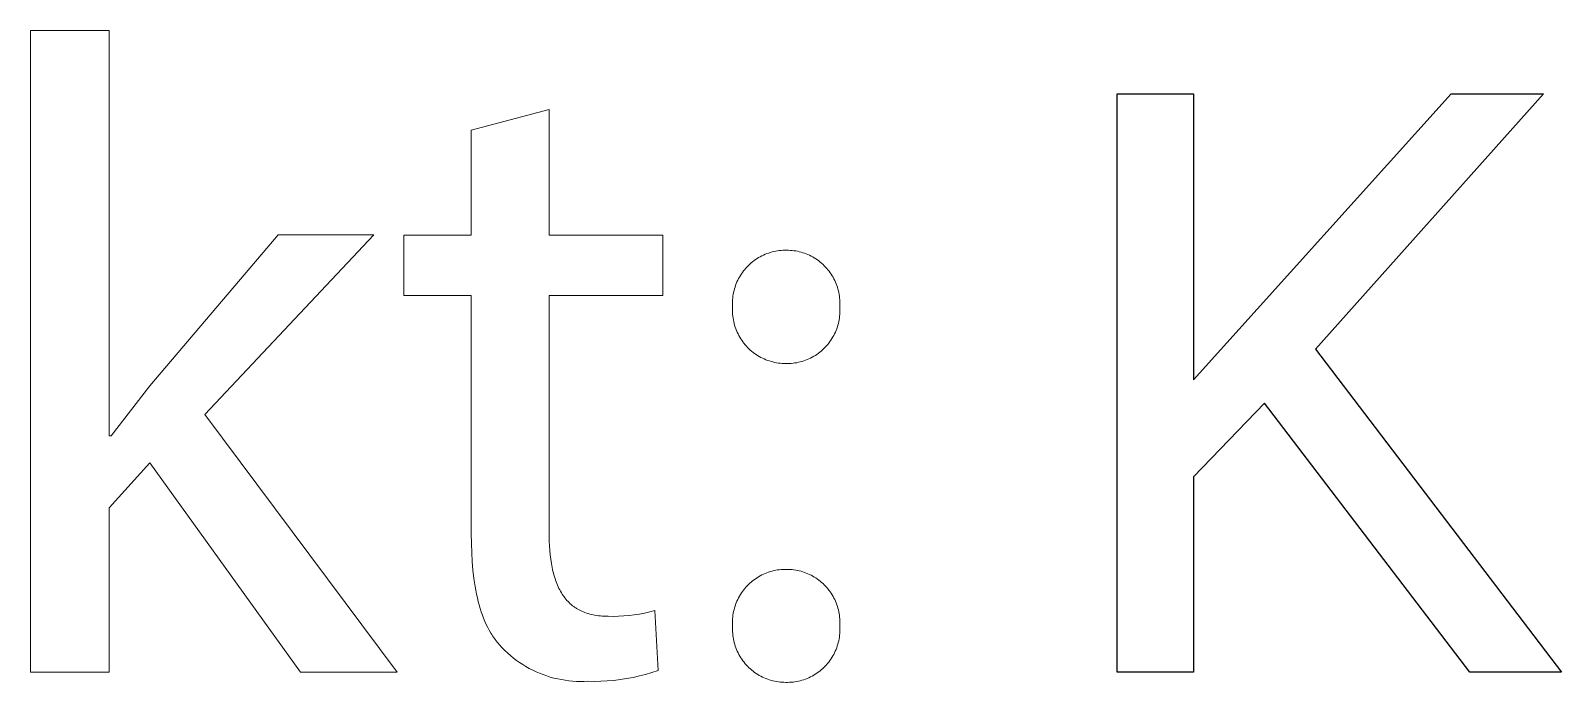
# Model space of a CAD drawing. Header units: millimetres. Extents: x -1283 to 2747, y -259 to 2557.
# Drawn here: x 1363.5 to 1431.9, y -81.8 to -52.7 of the extents above; entities that cross this region are included whole.
import ezdxf

# ---------------------------------------------------------------- set-up
doc = ezdxf.new("R2010")
doc.units = ezdxf.units.MM
doc.header["$MEASUREMENT"] = 0
doc.layers.add('Domyślny', color=7, linetype='Continuous', true_color=0x000000)

msp = doc.modelspace()

# ---------------------------------------------------------------- linework, layer by layer
at = {"layer": 'Domyślny', "color": 18, "lineweight": 15, "true_color": 0x000000}
for p, q in [((1363.51, -81.318), (1363.51, -52.665)), ((1363.51, -52.665), (1367.026, -52.665)), ((1367.026, -52.665), (1367.026, -70.756)), ((1383.208, -57.108), (1386.684, -56.182)), ((1386.684, -56.182), (1386.684, -61.792)), ((1383.208, -61.792), (1383.208, -57.108)), ((1368.838, -68.528), (1374.568, -61.791)), ((1378.849, -61.791), (1371.294, -69.816)), ((1374.568, -61.791), (1378.849, -61.791)), ((1380.189, -64.49), (1380.189, -61.792)), ((1380.189, -61.792), (1383.208, -61.792)), ((1386.684, -61.792), (1391.771, -61.792)), ((1391.771, -61.792), (1391.771, -64.49)), ((1395.779, -62.987), (1395.845, -62.937)), ((1395.845, -62.937), (1395.911, -62.889)), ((1395.911, -62.889), (1395.98, -62.844)), ((1395.98, -62.844), (1396.05, -62.801)), ((1396.05, -62.801), (1396.121, -62.761)), ((1396.121, -62.761), (1396.194, -62.723)), ((1396.194, -62.723), (1396.268, -62.687)), ((1396.268, -62.687), (1396.343, -62.654)), ((1396.343, -62.654), (1396.42, -62.624)), ((1396.42, -62.624), (1396.497, -62.597)), ((1396.497, -62.597), (1396.575, -62.572)), ((1396.575, -62.572), (1396.654, -62.55)), ((1396.654, -62.55), (1396.734, -62.53)), ((1396.734, -62.53), (1396.814, -62.513)), ((1396.814, -62.513), (1396.895, -62.5)), ((1396.895, -62.5), (1396.976, -62.488)), ((1396.976, -62.488), (1397.058, -62.48)), ((1397.058, -62.48), (1397.14, -62.475)), ((1397.14, -62.475), (1397.222, -62.472)), ((1397.222, -62.472), (1397.304, -62.472)), ((1397.304, -62.472), (1397.385, -62.474)), ((1397.385, -62.474), (1397.466, -62.477)), ((1397.466, -62.477), (1397.547, -62.484)), ((1397.547, -62.484), (1397.628, -62.493)), ((1397.628, -62.493), (1397.708, -62.506)), ((1397.708, -62.506), (1397.788, -62.521)), ((1397.788, -62.521), (1397.868, -62.538)), ((1397.868, -62.538), (1397.946, -62.559)), ((1397.946, -62.559), (1398.024, -62.582)), ((1398.024, -62.582), (1398.101, -62.607)), ((1398.101, -62.607), (1398.177, -62.636)), ((1398.177, -62.636), (1398.253, -62.666)), ((1398.253, -62.666), (1398.327, -62.7)), ((1398.327, -62.7), (1398.399, -62.736)), ((1398.399, -62.736), (1398.471, -62.774)), ((1398.471, -62.774), (1398.541, -62.815)), ((1398.541, -62.815), (1398.61, -62.858)), ((1398.61, -62.858), (1398.677, -62.904)), ((1398.677, -62.904), (1398.743, -62.952)), ((1395.195, -63.668), (1395.237, -63.598)), ((1395.237, -63.598), (1395.281, -63.529)), ((1395.281, -63.529), (1395.328, -63.461)), ((1395.328, -63.461), (1395.377, -63.395)), ((1395.377, -63.395), (1395.428, -63.331)), ((1395.428, -63.331), (1395.482, -63.269)), ((1395.482, -63.269), (1395.537, -63.208)), ((1395.537, -63.208), (1395.595, -63.15)), ((1395.595, -63.15), (1395.655, -63.094)), ((1395.655, -63.094), (1395.716, -63.039)), ((1395.716, -63.039), (1395.779, -62.987)), ((1398.743, -62.952), (1398.807, -63.002)), ((1398.807, -63.002), (1398.869, -63.054)), ((1398.869, -63.054), (1398.929, -63.108)), ((1398.929, -63.108), (1398.988, -63.165)), ((1398.988, -63.165), (1399.045, -63.223)), ((1399.045, -63.223), (1399.099, -63.283)), ((1399.099, -63.283), (1399.151, -63.345)), ((1399.151, -63.345), (1399.202, -63.409)), ((1399.202, -63.409), (1399.25, -63.475)), ((1399.25, -63.475), (1399.296, -63.542)), ((1399.296, -63.542), (1399.339, -63.611)), ((1399.339, -63.611), (1399.38, -63.681)), ((1394.934, -64.356), (1394.952, -64.276)), ((1394.952, -64.276), (1394.973, -64.197)), ((1394.973, -64.197), (1394.997, -64.118)), ((1394.997, -64.118), (1395.023, -64.04)), ((1395.023, -64.04), (1395.052, -63.964)), ((1395.052, -63.964), (1395.084, -63.888)), ((1395.084, -63.888), (1395.119, -63.813)), ((1395.119, -63.813), (1395.156, -63.74)), ((1395.156, -63.74), (1395.195, -63.668)), ((1399.38, -63.681), (1399.419, -63.752)), ((1399.419, -63.752), (1399.455, -63.825)), ((1399.455, -63.825), (1399.489, -63.899)), ((1399.489, -63.899), (1399.52, -63.974)), ((1399.52, -63.974), (1399.548, -64.05)), ((1399.548, -64.05), (1399.574, -64.127)), ((1399.574, -64.127), (1399.597, -64.205)), ((1399.597, -64.205), (1399.618, -64.283)), ((1399.618, -64.283), (1399.636, -64.363)), ((1383.208, -64.49), (1380.189, -64.49)), ((1383.208, -75.146), (1383.208, -64.49)), ((1391.771, -64.49), (1386.684, -64.49)), ((1386.684, -64.49), (1386.684, -75.025)), ((1394.883, -64.845), (1394.884, -64.763)), ((1394.884, -64.927), (1394.883, -64.845)), ((1394.884, -64.763), (1394.888, -64.681)), ((1394.888, -65.009), (1394.884, -64.927)), ((1394.888, -64.681), (1394.895, -64.599)), ((1394.895, -64.599), (1394.905, -64.518)), ((1394.905, -64.518), (1394.918, -64.437)), ((1394.918, -64.437), (1394.934, -64.356)), ((1399.636, -64.363), (1399.651, -64.442)), ((1399.651, -64.442), (1399.663, -64.523)), ((1399.663, -64.523), (1399.673, -64.603)), ((1399.673, -64.603), (1399.68, -64.684)), ((1399.68, -64.684), (1399.684, -64.765)), ((1399.684, -64.928), (1399.68, -65.009)), ((1399.684, -64.765), (1399.685, -64.847)), ((1399.685, -64.847), (1399.684, -64.928)), ((1394.884, -65.174), (1394.885, -65.092)), ((1394.886, -65.257), (1394.884, -65.174)), ((1394.885, -65.092), (1394.888, -65.009)), ((1394.891, -65.339), (1394.886, -65.257)), ((1394.899, -65.422), (1394.891, -65.339)), ((1394.909, -65.503), (1394.899, -65.422)), ((1394.923, -65.585), (1394.909, -65.503)), ((1394.939, -65.666), (1394.923, -65.585)), ((1394.958, -65.746), (1394.939, -65.666)), ((1399.634, -65.661), (1399.616, -65.74)), ((1399.65, -65.58), (1399.634, -65.661)), ((1399.662, -65.499), (1399.65, -65.58)), ((1399.672, -65.418), (1399.662, -65.499)), ((1399.679, -65.336), (1399.672, -65.418)), ((1399.684, -65.255), (1399.679, -65.336)), ((1399.68, -65.009), (1399.684, -65.091)), ((1399.684, -65.091), (1399.685, -65.173)), ((1399.685, -65.173), (1399.684, -65.255)), ((1394.98, -65.826), (1394.958, -65.746)), ((1395.005, -65.905), (1394.98, -65.826)), ((1395.032, -65.983), (1395.005, -65.905)), ((1395.062, -66.06), (1395.032, -65.983)), ((1395.095, -66.136), (1395.062, -66.06)), ((1395.13, -66.21), (1395.095, -66.136)), ((1395.168, -66.284), (1395.13, -66.21)), ((1395.209, -66.356), (1395.168, -66.284)), ((1395.252, -66.426), (1395.209, -66.356)), ((1399.372, -66.347), (1399.33, -66.417)), ((1399.412, -66.275), (1399.372, -66.347)), ((1399.449, -66.202), (1399.412, -66.275)), ((1399.483, -66.128), (1399.449, -66.202)), ((1399.515, -66.052), (1399.483, -66.128)), ((1399.544, -65.976), (1399.515, -66.052)), ((1399.571, -65.898), (1399.544, -65.976)), ((1399.595, -65.82), (1399.571, -65.898)), ((1399.616, -65.74), (1399.595, -65.82)), ((1395.297, -66.495), (1395.252, -66.426)), ((1395.345, -66.563), (1395.297, -66.495)), ((1395.395, -66.629), (1395.345, -66.563)), ((1395.447, -66.693), (1395.395, -66.629)), ((1395.502, -66.755), (1395.447, -66.693)), ((1395.558, -66.815), (1395.502, -66.755)), ((1395.617, -66.873), (1395.558, -66.815)), ((1395.678, -66.929), (1395.617, -66.873)), ((1395.74, -66.983), (1395.678, -66.929)), ((1395.805, -67.035), (1395.74, -66.983)), ((1395.871, -67.084), (1395.805, -67.035)), ((1398.787, -67.025), (1398.722, -67.075)), ((1398.851, -66.973), (1398.787, -67.025)), ((1398.912, -66.919), (1398.851, -66.973)), ((1398.972, -66.863), (1398.912, -66.919)), ((1399.03, -66.805), (1398.972, -66.863)), ((1399.085, -66.745), (1399.03, -66.805)), ((1399.139, -66.683), (1399.085, -66.745)), ((1399.19, -66.619), (1399.139, -66.683)), ((1399.239, -66.553), (1399.19, -66.619)), ((1399.286, -66.486), (1399.239, -66.553)), ((1399.33, -66.417), (1399.286, -66.486)), ((1395.939, -67.131), (1395.871, -67.084)), ((1396.008, -67.176), (1395.939, -67.131)), ((1396.079, -67.218), (1396.008, -67.176)), ((1396.152, -67.258), (1396.079, -67.218)), ((1396.225, -67.295), (1396.152, -67.258)), ((1396.3, -67.33), (1396.225, -67.295)), ((1396.377, -67.362), (1396.3, -67.33)), ((1396.454, -67.391), (1396.377, -67.362)), ((1396.532, -67.418), (1396.454, -67.391)), ((1396.611, -67.442), (1396.532, -67.418)), ((1396.691, -67.463), (1396.611, -67.442)), ((1396.772, -67.482), (1396.691, -67.463)), ((1396.853, -67.497), (1396.772, -67.482)), ((1396.934, -67.51), (1396.853, -67.497)), ((1397.016, -67.52), (1396.934, -67.51)), ((1397.099, -67.527), (1397.016, -67.52)), ((1397.181, -67.531), (1397.099, -67.527)), ((1397.264, -67.532), (1397.181, -67.531)), ((1397.346, -67.533), (1397.264, -67.532)), ((1397.428, -67.531), (1397.346, -67.533)), ((1397.509, -67.526), (1397.428, -67.531)), ((1397.591, -67.518), (1397.509, -67.526)), ((1397.672, -67.507), (1397.591, -67.518)), ((1397.753, -67.494), (1397.672, -67.507)), ((1397.833, -67.477), (1397.753, -67.494)), ((1397.913, -67.458), (1397.833, -67.477)), ((1397.992, -67.437), (1397.913, -67.458)), ((1398.07, -67.412), (1397.992, -67.437)), ((1398.147, -67.385), (1398.07, -67.412)), ((1398.224, -67.355), (1398.147, -67.385)), ((1398.299, -67.322), (1398.224, -67.355)), ((1398.373, -67.287), (1398.299, -67.322)), ((1398.446, -67.25), (1398.373, -67.287)), ((1398.517, -67.21), (1398.446, -67.25)), ((1398.587, -67.167), (1398.517, -67.21)), ((1398.655, -67.122), (1398.587, -67.167)), ((1398.722, -67.075), (1398.655, -67.122)), ((1367.106, -70.756), (1368.838, -68.528)), ((1371.294, -69.816), (1379.896, -81.318)), ((1367.026, -70.756), (1367.106, -70.756)), ((1368.838, -71.964), (1367.026, -73.977)), ((1375.575, -81.318), (1368.838, -71.964)), ((1367.026, -73.977), (1367.026, -81.318)), ((1383.213, -75.569), (1383.208, -75.146)), ((1386.684, -75.025), (1386.686, -75.248)), ((1386.686, -75.248), (1386.693, -75.466)), ((1383.226, -75.98), (1383.213, -75.569)), ((1386.693, -75.466), (1386.703, -75.677)), ((1386.703, -75.677), (1386.718, -75.882)), ((1386.718, -75.882), (1386.737, -76.08)), ((1383.249, -76.377), (1383.226, -75.98)), ((1383.281, -76.761), (1383.249, -76.377)), ((1386.737, -76.08), (1386.76, -76.272)), ((1386.76, -76.272), (1386.789, -76.458)), ((1386.789, -76.458), (1386.822, -76.637)), ((1383.324, -77.131), (1383.281, -76.761)), ((1383.349, -77.311), (1383.324, -77.131)), ((1383.377, -77.487), (1383.349, -77.311)), ((1386.822, -76.637), (1386.84, -76.725)), ((1386.84, -76.725), (1386.86, -76.81)), ((1386.86, -76.81), (1386.881, -76.894)), ((1386.881, -76.894), (1386.903, -76.976)), ((1386.903, -76.976), (1386.926, -77.057)), ((1386.926, -77.057), (1386.951, -77.135)), ((1386.951, -77.135), (1386.977, -77.213)), ((1386.977, -77.213), (1387.004, -77.288)), ((1387.004, -77.288), (1387.033, -77.362)), ((1395.655, -77.346), (1395.716, -77.292)), ((1395.716, -77.292), (1395.779, -77.24)), ((1395.779, -77.24), (1395.845, -77.19)), ((1395.845, -77.19), (1395.911, -77.142)), ((1395.911, -77.142), (1395.98, -77.097)), ((1395.98, -77.097), (1396.05, -77.054)), ((1396.05, -77.054), (1396.121, -77.013)), ((1396.121, -77.013), (1396.194, -76.975)), ((1396.194, -76.975), (1396.268, -76.94)), ((1396.268, -76.94), (1396.343, -76.907)), ((1396.343, -76.907), (1396.42, -76.877)), ((1396.42, -76.877), (1396.497, -76.849)), ((1396.497, -76.849), (1396.575, -76.824)), ((1396.575, -76.824), (1396.654, -76.802)), ((1396.654, -76.802), (1396.734, -76.783)), ((1396.734, -76.783), (1396.814, -76.766)), ((1396.814, -76.766), (1396.895, -76.752)), ((1396.895, -76.752), (1396.976, -76.741)), ((1396.976, -76.741), (1397.058, -76.733)), ((1397.058, -76.733), (1397.14, -76.727)), ((1397.14, -76.727), (1397.222, -76.725)), ((1397.222, -76.725), (1397.304, -76.725)), ((1397.304, -76.725), (1397.385, -76.726)), ((1397.385, -76.726), (1397.466, -76.73)), ((1397.466, -76.73), (1397.547, -76.737)), ((1397.547, -76.737), (1397.628, -76.746)), ((1397.628, -76.746), (1397.708, -76.758)), ((1397.708, -76.758), (1397.788, -76.773)), ((1397.788, -76.773), (1397.868, -76.791)), ((1397.868, -76.791), (1397.946, -76.811)), ((1397.946, -76.811), (1398.024, -76.834)), ((1398.024, -76.834), (1398.101, -76.86)), ((1398.101, -76.86), (1398.177, -76.888)), ((1398.177, -76.888), (1398.253, -76.919)), ((1398.253, -76.919), (1398.327, -76.953)), ((1398.327, -76.953), (1398.399, -76.989)), ((1398.399, -76.989), (1398.471, -77.027)), ((1398.471, -77.027), (1398.541, -77.068)), ((1398.541, -77.068), (1398.61, -77.111)), ((1398.61, -77.111), (1398.677, -77.157)), ((1398.677, -77.157), (1398.743, -77.204)), ((1398.743, -77.204), (1398.807, -77.255)), ((1398.807, -77.255), (1398.869, -77.307)), ((1398.869, -77.307), (1398.929, -77.361)), ((1383.408, -77.66), (1383.377, -77.487)), ((1383.441, -77.829), (1383.408, -77.66)), ((1383.478, -77.995), (1383.441, -77.829)), ((1383.517, -78.157), (1383.478, -77.995)), ((1387.033, -77.362), (1387.063, -77.434)), ((1387.063, -77.434), (1387.094, -77.504)), ((1387.094, -77.504), (1387.127, -77.573)), ((1387.127, -77.573), (1387.161, -77.64)), ((1387.161, -77.64), (1387.196, -77.705)), ((1387.196, -77.705), (1387.233, -77.768)), ((1387.233, -77.768), (1387.272, -77.83)), ((1387.272, -77.83), (1387.311, -77.889)), ((1387.311, -77.889), (1387.352, -77.948)), ((1387.352, -77.948), (1387.395, -78.004)), ((1387.395, -78.004), (1387.439, -78.058)), ((1395.119, -78.066), (1395.156, -77.993)), ((1395.156, -77.993), (1395.195, -77.921)), ((1395.195, -77.921), (1395.237, -77.85)), ((1395.237, -77.85), (1395.281, -77.781)), ((1395.281, -77.781), (1395.328, -77.714)), ((1395.328, -77.714), (1395.377, -77.648)), ((1395.377, -77.648), (1395.428, -77.584)), ((1395.428, -77.584), (1395.482, -77.521)), ((1395.482, -77.521), (1395.537, -77.461)), ((1395.537, -77.461), (1395.595, -77.403)), ((1395.595, -77.403), (1395.655, -77.346)), ((1398.929, -77.361), (1398.988, -77.417)), ((1398.988, -77.417), (1399.045, -77.476)), ((1399.045, -77.476), (1399.099, -77.536)), ((1399.099, -77.536), (1399.151, -77.598)), ((1399.151, -77.598), (1399.202, -77.662)), ((1399.202, -77.662), (1399.25, -77.727)), ((1399.25, -77.727), (1399.296, -77.795)), ((1399.296, -77.795), (1399.339, -77.863)), ((1399.339, -77.863), (1399.38, -77.933)), ((1399.38, -77.933), (1399.419, -78.005)), ((1383.56, -78.315), (1383.517, -78.157)), ((1383.605, -78.47), (1383.56, -78.315)), ((1383.654, -78.621), (1383.605, -78.47)), ((1383.705, -78.768), (1383.654, -78.621)), ((1387.439, -78.058), (1387.485, -78.111)), ((1387.485, -78.111), (1387.532, -78.162)), ((1387.532, -78.162), (1387.581, -78.211)), ((1387.581, -78.211), (1387.631, -78.258)), ((1387.631, -78.258), (1387.656, -78.281)), ((1387.656, -78.281), (1387.682, -78.303)), ((1387.682, -78.303), (1387.709, -78.325)), ((1387.709, -78.325), (1387.736, -78.347)), ((1387.736, -78.347), (1387.763, -78.368)), ((1387.763, -78.368), (1387.79, -78.389)), ((1387.79, -78.389), (1387.818, -78.409)), ((1387.818, -78.409), (1387.847, -78.428)), ((1387.847, -78.428), (1387.876, -78.448)), ((1387.876, -78.448), (1387.905, -78.466)), ((1387.905, -78.466), (1387.934, -78.485)), ((1387.934, -78.485), (1387.964, -78.503)), ((1387.964, -78.503), (1388.026, -78.537)), ((1388.026, -78.537), (1388.089, -78.569)), ((1388.089, -78.569), (1388.153, -78.599)), ((1388.153, -78.599), (1388.219, -78.628)), ((1388.219, -78.628), (1388.287, -78.655)), ((1388.287, -78.655), (1388.357, -78.679)), ((1388.357, -78.679), (1388.428, -78.702)), ((1390.724, -78.719), (1390.954, -78.676)), ((1390.954, -78.676), (1391.182, -78.625)), ((1391.182, -78.625), (1391.408, -78.568)), ((1391.408, -78.568), (1391.556, -81.238)), ((1394.918, -78.689), (1394.934, -78.609)), ((1394.934, -78.609), (1394.952, -78.529)), ((1394.952, -78.529), (1394.973, -78.449)), ((1394.973, -78.449), (1394.997, -78.371)), ((1394.997, -78.371), (1395.023, -78.293)), ((1395.023, -78.293), (1395.052, -78.216)), ((1395.052, -78.216), (1395.084, -78.141)), ((1395.084, -78.141), (1395.119, -78.066)), ((1399.419, -78.005), (1399.455, -78.077)), ((1399.455, -78.077), (1399.489, -78.151)), ((1399.489, -78.151), (1399.52, -78.226)), ((1399.52, -78.226), (1399.548, -78.303)), ((1399.548, -78.303), (1399.574, -78.38)), ((1399.574, -78.38), (1399.597, -78.457)), ((1399.597, -78.457), (1399.618, -78.536)), ((1399.618, -78.536), (1399.636, -78.615)), ((1399.636, -78.615), (1399.651, -78.695)), ((1383.76, -78.911), (1383.705, -78.768)), ((1383.818, -79.051), (1383.76, -78.911)), ((1383.88, -79.186), (1383.818, -79.051)), ((1383.945, -79.318), (1383.88, -79.186)), ((1384.013, -79.446), (1383.945, -79.318)), ((1388.428, -78.702), (1388.501, -78.723)), ((1388.501, -78.723), (1388.576, -78.742)), ((1388.576, -78.742), (1388.652, -78.759)), ((1388.652, -78.759), (1388.73, -78.774)), ((1388.73, -78.774), (1388.81, -78.787)), ((1388.81, -78.787), (1388.892, -78.798)), ((1388.892, -78.798), (1388.976, -78.807)), ((1388.976, -78.807), (1389.061, -78.814)), ((1389.061, -78.814), (1389.148, -78.819)), ((1389.148, -78.819), (1389.237, -78.822)), ((1389.237, -78.822), (1389.328, -78.823)), ((1389.328, -78.823), (1389.562, -78.824)), ((1389.562, -78.824), (1389.795, -78.818)), ((1389.795, -78.818), (1390.029, -78.804)), ((1390.029, -78.804), (1390.261, -78.783)), ((1390.261, -78.783), (1390.493, -78.754)), ((1390.493, -78.754), (1390.724, -78.719)), ((1394.883, -79.098), (1394.884, -79.016)), ((1394.884, -79.18), (1394.883, -79.098)), ((1394.884, -79.016), (1394.888, -78.934)), ((1394.888, -79.262), (1394.884, -79.18)), ((1394.885, -79.344), (1394.888, -79.262)), ((1394.885, -79.426), (1394.885, -79.344)), ((1394.888, -78.934), (1394.895, -78.852)), ((1394.895, -78.852), (1394.905, -78.77)), ((1394.905, -78.77), (1394.918, -78.689)), ((1399.651, -78.695), (1399.663, -78.775)), ((1399.663, -78.775), (1399.673, -78.856)), ((1399.673, -78.856), (1399.68, -78.937)), ((1399.68, -78.937), (1399.684, -79.018)), ((1399.684, -79.181), (1399.68, -79.262)), ((1399.68, -79.262), (1399.683, -79.343)), ((1399.683, -79.343), (1399.685, -79.425)), ((1399.684, -79.018), (1399.685, -79.099)), ((1399.685, -79.099), (1399.684, -79.181)), ((1384.084, -79.57), (1384.013, -79.446)), ((1384.122, -79.631), (1384.084, -79.57)), ((1384.16, -79.691), (1384.122, -79.631)), ((1384.199, -79.749), (1384.16, -79.691)), ((1384.239, -79.807), (1384.199, -79.749)), ((1384.279, -79.864), (1384.239, -79.807)), ((1384.321, -79.919), (1384.279, -79.864)), ((1384.364, -79.974), (1384.321, -79.919)), ((1384.407, -80.028), (1384.364, -79.974)), ((1384.452, -80.08), (1384.407, -80.028)), ((1394.887, -79.509), (1394.885, -79.426)), ((1394.892, -79.591), (1394.887, -79.509)), ((1394.9, -79.673), (1394.892, -79.591)), ((1394.911, -79.754), (1394.9, -79.673)), ((1394.925, -79.836), (1394.911, -79.754)), ((1394.941, -79.916), (1394.925, -79.836)), ((1394.961, -79.996), (1394.941, -79.916)), ((1394.983, -80.076), (1394.961, -79.996)), ((1399.613, -79.991), (1399.592, -80.069)), ((1399.632, -79.911), (1399.613, -79.991)), ((1399.648, -79.831), (1399.632, -79.911)), ((1399.661, -79.75), (1399.648, -79.831)), ((1399.671, -79.669), (1399.661, -79.75)), ((1399.678, -79.588), (1399.671, -79.669)), ((1399.683, -79.506), (1399.678, -79.588)), ((1399.685, -79.425), (1399.683, -79.506)), ((1384.497, -80.132), (1384.452, -80.08)), ((1384.543, -80.182), (1384.497, -80.132)), ((1384.591, -80.232), (1384.543, -80.182)), ((1384.71, -80.352), (1384.591, -80.232)), ((1384.834, -80.468), (1384.71, -80.352)), ((1384.962, -80.579), (1384.834, -80.468)), ((1385.093, -80.686), (1384.962, -80.579)), ((1385.228, -80.789), (1385.093, -80.686)), ((1395.008, -80.154), (1394.983, -80.076)), ((1395.035, -80.232), (1395.008, -80.154)), ((1395.065, -80.309), (1395.035, -80.232)), ((1395.098, -80.384), (1395.065, -80.309)), ((1395.134, -80.458), (1395.098, -80.384)), ((1395.172, -80.531), (1395.134, -80.458)), ((1395.212, -80.603), (1395.172, -80.531)), ((1395.255, -80.673), (1395.212, -80.603)), ((1395.301, -80.742), (1395.255, -80.673)), ((1399.282, -80.733), (1399.235, -80.799)), ((1399.326, -80.664), (1399.282, -80.733)), ((1399.369, -80.594), (1399.326, -80.664)), ((1399.408, -80.523), (1399.369, -80.594)), ((1399.445, -80.45), (1399.408, -80.523)), ((1399.48, -80.376), (1399.445, -80.45)), ((1399.512, -80.301), (1399.48, -80.376)), ((1399.541, -80.225), (1399.512, -80.301)), ((1399.568, -80.147), (1399.541, -80.225)), ((1399.592, -80.069), (1399.568, -80.147)), ((1367.026, -81.318), (1363.51, -81.318)), ((1379.896, -81.318), (1375.575, -81.318)), ((1385.367, -80.886), (1385.228, -80.789)), ((1385.508, -80.979), (1385.367, -80.886)), ((1385.653, -81.067), (1385.508, -80.979)), ((1385.801, -81.149), (1385.653, -81.067)), ((1385.952, -81.227), (1385.801, -81.149)), ((1386.105, -81.299), (1385.952, -81.227)), ((1386.261, -81.366), (1386.105, -81.299)), ((1386.419, -81.428), (1386.261, -81.366)), ((1391.002, -81.414), (1390.721, -81.488)), ((1391.281, -81.331), (1391.002, -81.414)), ((1391.556, -81.238), (1391.281, -81.331)), ((1395.349, -80.809), (1395.301, -80.742)), ((1395.399, -80.875), (1395.349, -80.809)), ((1395.451, -80.938), (1395.399, -80.875)), ((1395.505, -81), (1395.451, -80.938)), ((1395.562, -81.06), (1395.505, -81)), ((1395.621, -81.118), (1395.562, -81.06)), ((1395.681, -81.173), (1395.621, -81.118)), ((1395.744, -81.227), (1395.681, -81.173)), ((1395.808, -81.278), (1395.744, -81.227)), ((1395.874, -81.327), (1395.808, -81.278)), ((1395.942, -81.374), (1395.874, -81.327)), ((1396.012, -81.419), (1395.942, -81.374)), ((1396.082, -81.461), (1396.012, -81.419)), ((1398.583, -81.41), (1398.514, -81.452)), ((1398.652, -81.365), (1398.583, -81.41)), ((1398.719, -81.318), (1398.652, -81.365)), ((1398.784, -81.269), (1398.719, -81.318)), ((1398.847, -81.217), (1398.784, -81.269)), ((1398.908, -81.163), (1398.847, -81.217)), ((1398.968, -81.108), (1398.908, -81.163)), ((1399.026, -81.05), (1398.968, -81.108)), ((1399.081, -80.99), (1399.026, -81.05)), ((1399.135, -80.928), (1399.081, -80.99)), ((1399.186, -80.865), (1399.135, -80.928)), ((1399.235, -80.799), (1399.186, -80.865)), ((1386.578, -81.484), (1386.419, -81.428)), ((1386.74, -81.534), (1386.578, -81.484)), ((1386.904, -81.579), (1386.74, -81.534)), ((1387.069, -81.618), (1386.904, -81.579)), ((1387.235, -81.651), (1387.069, -81.618)), ((1387.402, -81.679), (1387.235, -81.651)), ((1387.57, -81.701), (1387.402, -81.679)), ((1387.738, -81.716), (1387.57, -81.701)), ((1387.908, -81.727), (1387.738, -81.716)), ((1388.077, -81.731), (1387.908, -81.727)), ((1388.246, -81.729), (1388.077, -81.731)), ((1388.416, -81.722), (1388.246, -81.729)), ((1388.706, -81.727), (1388.416, -81.722)), ((1388.997, -81.723), (1388.706, -81.727)), ((1389.287, -81.709), (1388.997, -81.723)), ((1389.576, -81.684), (1389.287, -81.709)), ((1389.865, -81.65), (1389.576, -81.684)), ((1390.152, -81.606), (1389.865, -81.65)), ((1390.438, -81.552), (1390.152, -81.606)), ((1390.721, -81.488), (1390.438, -81.552)), ((1396.155, -81.5), (1396.082, -81.461)), ((1396.228, -81.537), (1396.155, -81.5)), ((1396.303, -81.572), (1396.228, -81.537)), ((1396.379, -81.603), (1396.303, -81.572)), ((1396.456, -81.632), (1396.379, -81.603)), ((1396.534, -81.659), (1396.456, -81.632)), ((1396.613, -81.683), (1396.534, -81.659)), ((1396.693, -81.703), (1396.613, -81.683)), ((1396.773, -81.722), (1396.693, -81.703)), ((1396.854, -81.737), (1396.773, -81.722)), ((1396.935, -81.75), (1396.854, -81.737)), ((1397.017, -81.759), (1396.935, -81.75)), ((1397.099, -81.766), (1397.017, -81.759)), ((1397.181, -81.77), (1397.099, -81.766)), ((1397.264, -81.771), (1397.181, -81.77)), ((1397.346, -81.772), (1397.264, -81.771)), ((1397.427, -81.77), (1397.346, -81.772)), ((1397.509, -81.765), (1397.427, -81.77)), ((1397.59, -81.758), (1397.509, -81.765)), ((1397.671, -81.747), (1397.59, -81.758)), ((1397.751, -81.734), (1397.671, -81.747)), ((1397.832, -81.718), (1397.751, -81.734)), ((1397.911, -81.699), (1397.832, -81.718)), ((1397.99, -81.677), (1397.911, -81.699)), ((1398.068, -81.653), (1397.99, -81.677)), ((1398.145, -81.626), (1398.068, -81.653)), ((1398.221, -81.596), (1398.145, -81.626)), ((1398.296, -81.564), (1398.221, -81.596)), ((1398.37, -81.529), (1398.296, -81.564)), ((1398.442, -81.492), (1398.37, -81.529)), ((1398.514, -81.452), (1398.442, -81.492))]:
    msp.add_line(p, q, dxfattribs=at)
at = {"layer": 'Domyślny'}
for p, q in [((1412.082, -81.318), (1412.082, -55.489)), ((1412.082, -55.489), (1415.497, -55.489)), ((1415.497, -55.489), (1415.497, -68.262)), ((1415.497, -68.262), (1427.009, -55.489)), ((1431.135, -55.489), (1420.942, -66.896)), ((1427.009, -55.489), (1431.135, -55.489)), ((1420.942, -66.896), (1431.934, -81.318)), ((1418.664, -69.309), (1415.497, -72.591)), ((1427.843, -81.318), (1418.664, -69.309)), ((1415.497, -72.591), (1415.497, -81.318)), ((1415.497, -81.318), (1412.082, -81.318)), ((1431.934, -81.318), (1427.843, -81.318))]:
    msp.add_line(p, q, dxfattribs=at)

doc.saveas('drawing.dxf')
